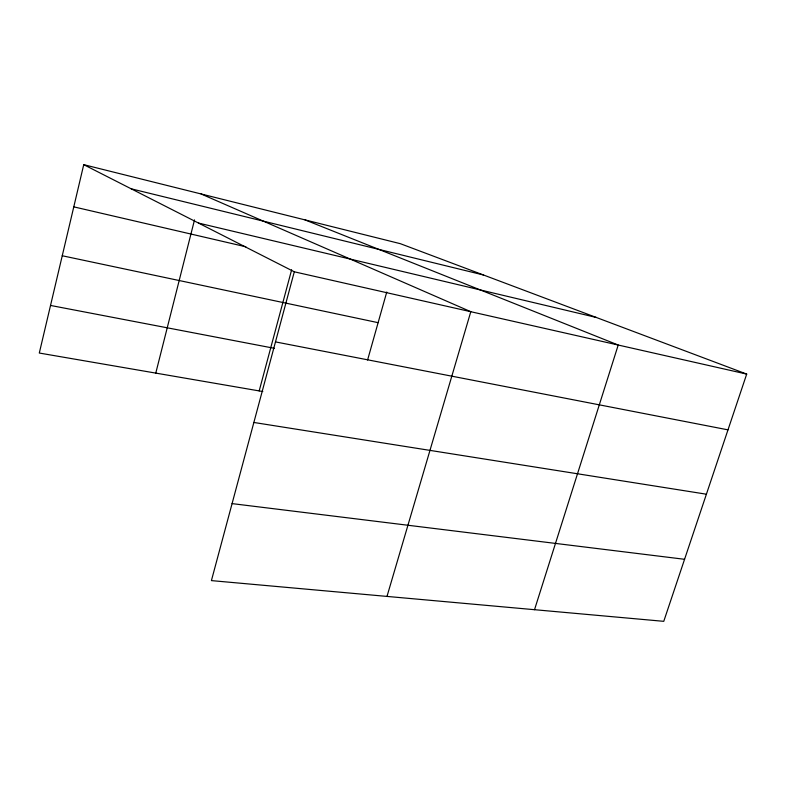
<?xml version="1.0" encoding="UTF-8"?>
<svg xmlns="http://www.w3.org/2000/svg" width="786" height="786" viewBox="0 0 786 786"><rect width="100%" height="100%" fill="white"/><g stroke="black" fill="none" stroke-linecap="round" stroke-linejoin="round"><path stroke-width="1.18" d="M83.738 164.667L294.298 271.799L211.414 580.608L663.757 621.333L746.7 374.087L400.379 243.699L83.738 164.667L39.3 353.042L262.799 391.536M155.775 373.104L194.515 219.893M259.184 390.917L291.635 269.804M367.583 360.027L386.761 292.028M386.987 596.417L470.794 311.698L201.069 193.955M534.519 609.7L618.218 345.034L305.007 219.893M232.086 503.61L684.567 559.298M253.858 422.465L706.408 494.207M50.53 305.449L274.393 348.326M275.483 341.9L727.993 429.854M62.251 255.755L378.115 322.673M294.298 271.799L746.7 374.087M73.786 206.856L245.831 246.775M198.553 223.086L596.319 317.465M131.183 188.807L483.557 275.012"/></g></svg>
